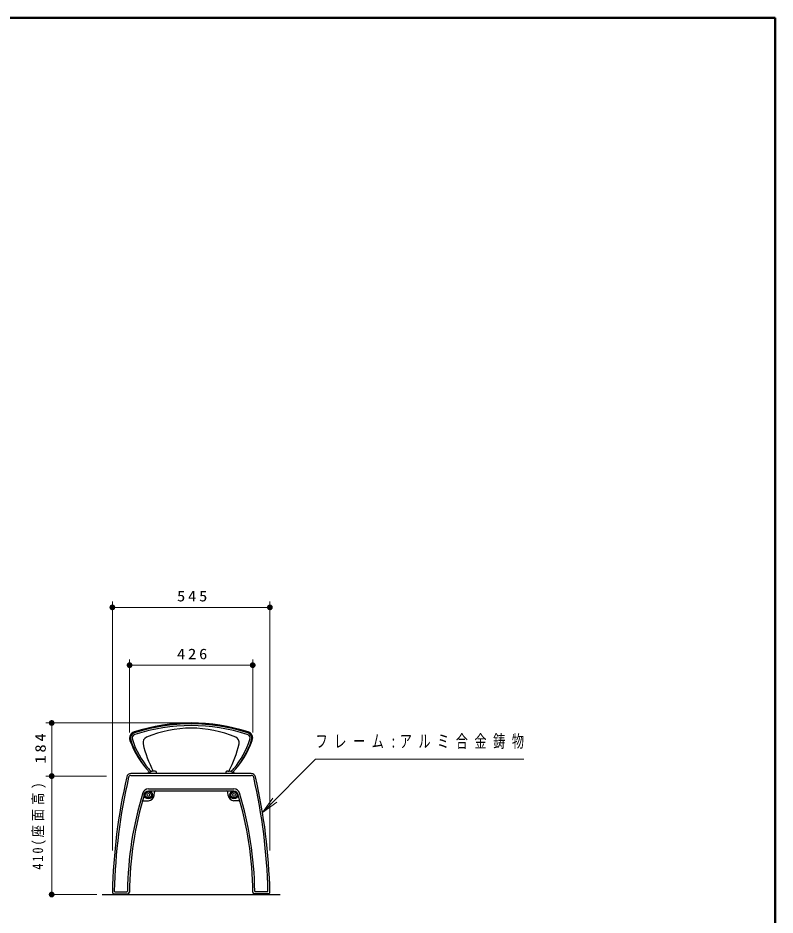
# Model space of a CAD drawing. Units: millimetres on the paper, scale 1:20. Extents: x -365 to 12, y -47 to 257.
# Drawn here: x -130.9 to 0, y 101.8 to 257 of the extents above; entities that cross this region are included whole.
import ezdxf

# ---------------------------------------------------------------- set-up
doc = ezdxf.new("R2010")
doc.units = ezdxf.units.MM
doc.layers.add('LY_1', color=7, linetype='Continuous', lineweight=25)
doc.layers.add('LY_2', color=7, linetype='Continuous', lineweight=13)
doc.styles.add('ＭＳ ゴシック', font='')
doc.styles.get('ＭＳ ゴシック').set_extended_font_data('MS Gothic')

# ---------------------------------------------------------------- blocks, each defined once
blk = doc.blocks.new('filled_dot')
at = {"color": 0, "linetype": 'Continuous', "lineweight": -2, "const_width": 1.25}
blk.add_lwpolyline([(-0.625, 0, 1), (0.625, 0, 1)], format="xyb", close=True, dxfattribs=at)

msp = doc.modelspace()

# ---------------------------------------------------------------- linework, layer by layer
at = {"layer": 'LY_1', "lineweight": 13}
for p, q in [((-114.594, 112.948), (-114.594, 156.026)), ((-87.355, 112.948), (-87.355, 156.026)), ((-114.594, 155.026), (-87.355, 155.026)), ((-111.624, 133.376), (-111.624, 146.026)), ((-90.324, 133.376), (-90.324, 146.026)), ((-111.624, 145.026), (-90.324, 145.026)), ((-101.974, 135.026), (-126.089, 135.026)), ((-125.089, 125.838), (-125.089, 135.026)), ((-115.599, 125.838), (-126.089, 125.838)), ((-125.089, 105.338), (-125.089, 125.838)), ((-108.574, 122.694), (-108.374, 122.809)), ((-108.574, 122.694), (-108.574, 122.463)), ((-108.374, 122.809), (-108.174, 122.694)), ((-108.174, 122.694), (-108.174, 122.463)), ((-93.774, 122.694), (-93.574, 122.809)), ((-93.774, 122.694), (-93.774, 122.463)), ((-93.574, 122.809), (-93.374, 122.694)), ((-93.374, 122.694), (-93.374, 122.463)), ((-108.574, 122.463), (-108.374, 122.347)), ((-108.374, 122.347), (-108.174, 122.463)), ((-93.774, 122.463), (-93.574, 122.347)), ((-93.574, 122.347), (-93.374, 122.463)), ((-88.639, 119.561), (-86.871, 122.036)), ((-88.639, 119.561), (-86.517, 121.682)), ((-86.164, 121.329), (-88.639, 119.561)), ((-125.089, 105.338), (-117.304, 105.338))]:
    msp.add_line(p, q, dxfattribs=at)
at = {"layer": 'LY_1'}
for p, q in [((-90.571, 126.278), (-111.378, 126.278)), ((-111.378, 125.953), (-90.571, 125.953)), ((-108.479, 126.278), (-108.476, 126.336)), ((-108.445, 126.38), (-107.69, 126.684)), ((-107.322, 126.713), (-107.54, 126.713)), ((-106.92, 126.278), (-106.923, 126.334)), ((-95.029, 126.278), (-95.026, 126.334)), ((-94.627, 126.713), (-94.409, 126.713)), ((-93.504, 126.38), (-94.259, 126.684)), ((-93.47, 126.278), (-93.473, 126.336)), ((-90.571, 126.278), (-90.927, 126.278)), ((-108.374, 123.603), (-93.574, 123.603)), ((-108.374, 123.278), (-93.574, 123.278)), ((-107.378, 122.491), (-107.329, 123.05)), ((-94.571, 122.491), (-94.62, 123.05)), ((-109.208, 121.578), (-108.374, 121.578)), ((-92.741, 121.578), (-93.574, 121.578)), ((-114.164, 105.838), (-112.071, 105.838)), ((-87.785, 105.838), (-89.878, 105.838)), ((-116.349, 105.338), (-85.599, 105.338)), ((-114.349, 105.488), (-114.349, 105.388)), ((-114.344, 105.488), (-111.898, 105.488)), ((-114.344, 105.488), (-112.092, 105.488)), ((-112.099, 105.488), (-112.099, 105.388)), ((-87.605, 105.488), (-90.051, 105.488)), ((-87.605, 105.488), (-89.857, 105.488)), ((-89.849, 105.488), (-89.849, 105.388)), ((-87.599, 105.488), (-87.599, 105.388))]:
    msp.add_line(p, q, dxfattribs=at)
at = {"layer": 'LY_1', "lineweight": 13}
msp.add_lwpolyline([(-88.639, 119.561), (-79.453, 128.746), (-43.453, 128.746)], dxfattribs=at)
at = {"layer": 'LY_1'}
for centre, radius in [((-108.374, 122.578), 0.7), ((-108.374, 122.578), 0.55), ((-108.374, 122.578), 0.525), ((-93.574, 122.578), 0.7), ((-93.574, 122.578), 0.55), ((-93.574, 122.578), 0.525)]:
    msp.add_circle(centre, radius, dxfattribs=at)
at = {"layer": 'LY_1', "lineweight": 13}
for centre in [(-108.374, 122.578), (-93.574, 122.578)]:
    msp.add_circle(centre, 0.268, dxfattribs=at)
at = {"layer": 'LY_1', "color": 94}
for centre, radius, start, end in [((-100.974, 103.042), 31.983, 72.05475, 107.94525), ((-100.974, 103.042), 31.833, 72.05475, 107.94525), ((-100.974, 103.042), 31.533, 72.05475, 107.94525), ((-100.974, 114.357), 19.768, 67.03158, 112.96842), ((-110.474, 132.376), 1.15, 107.94525, 200.35039), ((-96.083, 137.714), 16.5, 200.35039, 222.87008), ((-110.474, 132.376), 1, 107.94525, 197.79469), ((-97.144, 136.654), 15, 197.79469, 222.66431), ((-110.474, 132.376), 0.7, 107.94525, 197.79469), ((-97.144, 136.654), 14.7, 197.79469, 220.40139), ((-108.298, 131.638), 1, 112.96842, 192.69072), ((-104.805, 136.654), 15, 317.33576, 342.20531), ((-105.866, 137.714), 16.5, 317.12999, 339.64961), ((-104.805, 136.654), 14.7, 319.59861, 342.20531), ((-93.651, 131.638), 1, 347.30928, 67.03158), ((-91.474, 132.376), 0.7, 342.20531, 72.05475), ((-91.474, 132.376), 1, 342.20531, 72.05475), ((-91.474, 132.376), 1.15, 339.64961, 72.05475), ((-91.226, 135.482), 18.5, 192.69072, 208.29479), ((-110.723, 135.482), 18.5, 331.70521, 347.30928), ((-105.864, 129.233), 3.25, 220.40139, 233.10832), ((-96.085, 129.233), 3.25, 306.89206, 319.59861)]:
    msp.add_arc(centre, radius, start, end, dxfattribs=at)
at = {"layer": 'LY_1'}
for centre, radius, start, end in [((-111.378, 125.528), 0.75, 90, 167.13257), ((-111.378, 125.528), 0.425, 90, 167.13257), ((-108.426, 126.333), 0.05, 111.97029, 177), ((-107.54, 126.313), 0.4, 90, 111.97029), ((-107.322, 126.313), 0.4, 3, 90), ((-94.627, 126.313), 0.4, 90, 177), ((-94.409, 126.313), 0.4, 68.02971, 90), ((-93.523, 126.333), 0.05, 3, 68.02971), ((-90.571, 125.528), 0.75, 12.86743, 90), ((-90.571, 125.528), 0.425, 12.86743, 90), ((-14.621, 103.425), 100, 167.13257, 178.67151), ((-14.621, 103.425), 99.675, 167.13257, 178.55405), ((-187.328, 103.425), 99.675, 1.44595, 12.86742), ((-187.328, 103.425), 100, 1.32849, 12.86743), ((-51.65, 105.293), 60.325, 162.97505, 179.38787), ((-51.65, 105.293), 60, 163.0526, 179.57629), ((-108.374, 122.578), 1.025, 90, 163.0526), ((-107.08, 123.028), 0.25, 90, 175.00001), ((-94.869, 123.028), 0.25, 5, 90), ((-93.574, 122.578), 1.025, 16.9474, 90), ((-150.299, 105.293), 60, 0.42371, 16.9474), ((-150.299, 105.293), 60.325, 0.61213, 17.02495), ((-109.208, 121.328), 0.25, 90, 164.43227), ((-108.374, 122.578), 1, 270, 355), ((-93.574, 122.578), 1, 184.99999, 270), ((-92.741, 121.328), 0.25, 15.56773, 90), ((-114.344, 105.738), 0.25, 178.67151, 270), ((-114.164, 105.938), 0.1, 178.55405, 270), ((-112.071, 105.938), 0.1, 270, 359.38787), ((-111.898, 105.738), 0.25, 270, 359.57629), ((-90.051, 105.738), 0.25, 180.42371, 270), ((-89.878, 105.938), 0.1, 180.61213, 270), ((-87.785, 105.938), 0.1, 270, 1.44595), ((-87.605, 105.738), 0.25, 270, 1.32849), ((-114.299, 105.388), 0.05, 179.99999, 270), ((-112.149, 105.388), 0.05, 270, 0), ((-89.799, 105.388), 0.05, 179.99999, 270), ((-87.649, 105.388), 0.05, 270, 0.00001)]:
    msp.add_arc(centre, radius, start, end, dxfattribs=at)
at = {"layer": 'LY_2', "lineweight": 50}
for p, q in [((0, 257), (-365, 257)), ((0, 0), (0, 257))]:
    msp.add_line(p, q, dxfattribs=at)

# ---------------------------------------------------------------- block references
at = {"layer": 'LY_1', "lineweight": 13, "xscale": 0.4, "yscale": 0.4}
for p in [(-114.594, 155.026), (-111.624, 145.026)]:
    msp.add_blockref('filled_dot', p, dxfattribs=at)
for p, rotation in [((-87.355, 155.026), 180), ((-90.324, 145.026), 180), ((-125.089, 135.026), 270), ((-125.089, 125.838), 270), ((-125.089, 125.838), 90), ((-125.089, 105.338), 90)]:
    msp.add_blockref('filled_dot', p, dxfattribs=dict(at, rotation=rotation))

# ---------------------------------------------------------------- texts
at = {"layer": 'LY_1', "style": 'ＭＳ ゴシック'}
for s, insert, char_height, attachment_point in [('\\T1.33;\\W1.15;545', (-100.558, 156.026), 1.833, 8), ('\\T1.33;\\W1.15;426', (-100.558, 146.026), 1.833, 8), ('\\T1.54;\\W0.7;フレーム:アルミ合金鋳物', (-79.453, 131.746), 2.199, 4)]:
    msp.add_mtext(s, dxfattribs=dict(at, insert=insert, char_height=char_height, attachment_point=attachment_point))
at = {"layer": 'LY_1', "char_height": 1.833, "attachment_point": 8, "rotation": 90, "style": 'ＭＳ ゴシック'}
for s, insert in [('\\T1.33;\\W1.15;184', (-126.089, 130.849)), ('\\T1.32;\\W0.85;410(座面高)', (-126.089, 117.34))]:
    msp.add_mtext(s, dxfattribs=dict(at, insert=insert))

doc.saveas('drawing.dxf')
